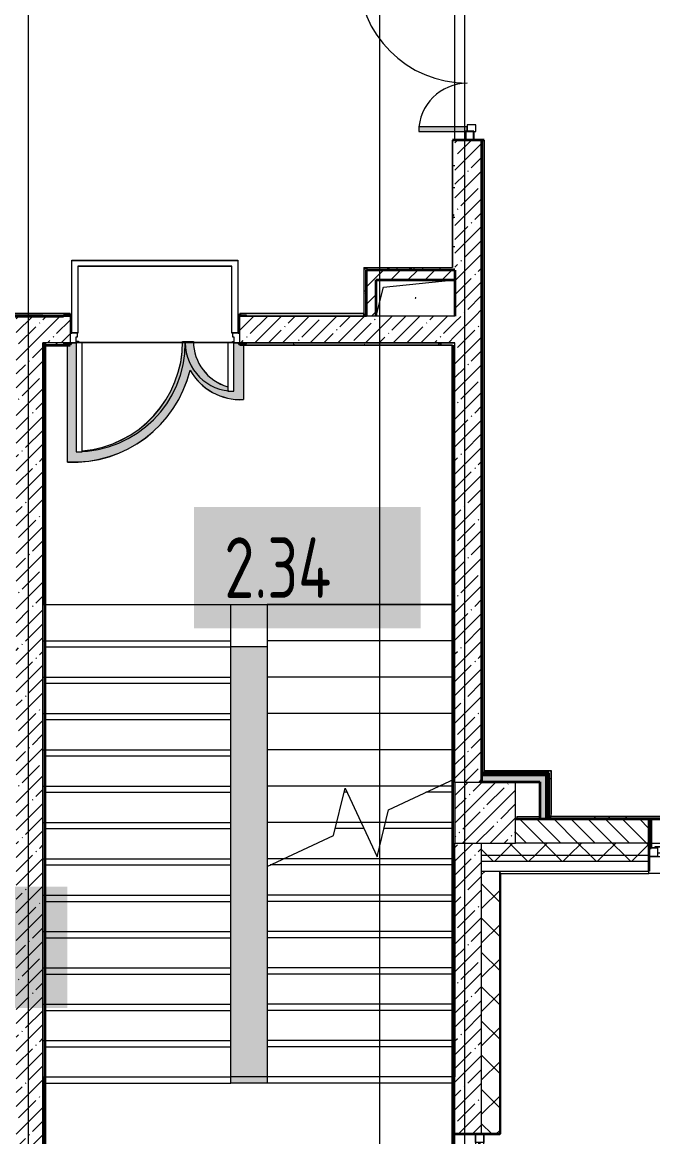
# Model space of a CAD drawing. Header units: millimetres. Extents: x 3914 to 443608, y -156176 to 78197.
# Drawn here: x 246874 to 252076, y -144851 to -135653 of the extents above; entities that cross this region are included whole.
import ezdxf

# ---------------------------------------------------------------- set-up
doc = ezdxf.new("R2010")
doc.units = ezdxf.units.MM
doc.linetypes.add('Осевая', pattern=[6350, 1270, -952.5, 3175, -952.5])
doc.layers.add('A-AREA-PATT-2', color=7, linetype='Continuous', lineweight=5, true_color=0xcde0ef, transparency=1)
for name, color, linetype, lineweight in [('A-DETL-GENF', 7, 'Continuous', 9), ('A-DOOR-1', 7, 'Continuous', 5), ('A-FLOR', 7, 'Continuous', 9), ('A-FLOR-PATT-1', 7, 'Continuous', 5), ('A-GENM', 7, 'Continuous', 9), ('A-GLAZ', 7, 'Continuous', 9), ('A-GLAZ-1', 7, 'Continuous', 5), ('A-GLAZ-CWMG', 7, 'Continuous', 9), ('A-GLAZ-CWMG-1', 7, 'Continuous', 25), ('A-WALL', 7, 'Continuous', 5), ('A-WALL-1', 7, 'Continuous', 35), ('I-WALL', 7, 'Continuous', 5), ('S-COLS', 7, 'Continuous', 9), ('S-COLS-1', 7, 'Continuous', 5), ('S-STRS', 7, 'Continuous', 9), ('S-STRS-MBND', 7, 'Continuous', 9), ('Оси', 7, 'Continuous', 9), ('Оси-2', 7, 'Осевая', 9)]:
    doc.layers.add(name, color=color, linetype=linetype, lineweight=lineweight)
doc.layers.add('A-DOOR-FRAM-1', color=7, linetype='Continuous', lineweight=5, true_color=0xc0c0c0)
doc.layers.add('A-WALL-FNSH-1', color=9, linetype='Continuous', lineweight=5, true_color=0x808080)
doc.styles.add('СПДС', font='ГОСТ тип А.ttf', dxfattribs={"width": 0.9})
pattern_1 = [(45, (174964.42, -145977.62), (-141.42136, 141.42136), []), (135, (174964.42, -145977.62), (-141.42136, -141.42136), [])]
pattern_2 = [(45, (174964.42, -145977.62), (-114.04925, 114.04925), []), (45, (175078.47, -145977.62), (-114.04925, 114.04925), [201.612, -40.322, 6.706, -33.617])]
pattern_3 = [(45, (174964.42, -145977.62), (-70.71068, 70.71068), [])]
pattern_4 = [(0, (174964.42, -145977.62), (243.84, 60.96), [20.117, -162.763, 20.117, -162.763, -975.36]), (0, (174964.42, -145977.62), (243.84, 60.96), [-365.76, 20.117, -345.643, 20.117, -162.763, -426.72]), (0, (174964.42, -145977.62), (243.84, 60.96), [-914.4, 20.117, -101.803, 20.117, -284.683]), (120, (175055.86, -145947.14), (-174.71291, 180.691634), [20.117, -162.763, 20.117, -162.763, -975.36]), (120, (175055.86, -145947.14), (-174.71291, 180.691634), [-365.76, 20.117, -345.643, 20.117, -162.763, -426.72]), (120, (175055.86, -145947.14), (-174.71291, 180.691634), [-914.4, 20.117, -101.803, 20.117, -284.683]), (240, (175086.34, -145825.22), (-69.12709, -241.651634), [20.117, -162.763, 20.117, -162.763, -975.36]), (240, (175086.34, -145825.22), (-69.12709, -241.651634), [-365.76, 20.117, -345.643, 20.117, -162.763, -426.72]), (240, (175086.34, -145825.22), (-69.12709, -241.651634), [-914.4, 20.117, -101.803, 20.117, -284.683])]
pattern_5 = [(45, (174964.42, -145977.62), (-212.132, 212.132), []), (135, (174964.42, -145977.62), (-212.132, -212.132), [])]

# ---------------------------------------------------------------- blocks, each defined once
blk = doc.blocks.new('BSC_Колонна _Прямоугольная - 500х500-V291-Объем проектирования 2 этажа')
at = {"layer": 'S-COLS-1'}
h = blk.add_hatch(dxfattribs=at)
h.set_pattern_fill('FP_17', color=256, style=0, pattern_type=2)
h.set_pattern_definition([(45, (-75730, -3800), (-114.04925, 114.04925), []), (45, (-75615.95, -3800), (-114.04925, 114.04925), [201.613, -40.323, 6.706, -33.617])])
h.paths.add_polyline_path([(-30, -250), (250, -250), (250, 250), (-250, 250), (-250, -250), (-42.6, -250)])
for p, q in [((250, 250), (-250, 250)), ((-250, 250), (-250, -250)), ((250, -250), (250, 250)), ((-250, -250), (250, -250))]:
    blk.add_line(p, q, dxfattribs=at)
blk = doc.blocks.new('120_Окно_СКБ_1Ст - 120_Окно_СКБ_1Ст 900х2500_h_-19906150-Объем проектирования 2 этажа')
at = {"layer": 'A-GLAZ'}
for p, q in [((-450, -75), (-450, -5)), ((-450, -5), (-380, -5)), ((-380, -75), (-450, -75)), ((-380, -75), (-400, -75)), ((-400, -75), (-400, -85)), ((-400, -85), (400, -85)), ((400, -85), (-400, -85)), ((-380, -5), (-380, -75)), ((380, -35), (-380, -35)), ((-380, -35), (-380, -75)), ((-330, -85), (-330, -35)), ((330, -85), (330, -35)), ((380, -75), (380, -5)), ((380, -5), (450, -5)), ((380, -75), (380, -35)), ((450, -75), (380, -75)), ((400, -75), (380, -75)), ((400, -85), (400, -75)), ((450, -5), (450, -75))]:
    blk.add_line(p, q, dxfattribs=at)
at = {"layer": 'A-GLAZ-1'}
for p, q in [((450, -5), (-450, -5)), ((-430, -75), (-400, -75)), ((-330, -55), (330, -55)), ((330, -65), (-330, -65)), ((400, -75), (430, -75))]:
    blk.add_line(p, q, dxfattribs=at)
blk = doc.blocks.new('GM_Отверстие прямоугольное _в плите_ - Отверстие-22247289-Объем проектирования 2 этажа')
at = {"layer": 'A-GENM'}
for p, q in [((-265, 90), (325, 150)), ((-325, -150), (-265, 90))]:
    blk.add_line(p, q, dxfattribs=at)
for start, end in [(360, 180), (180, 360)]:
    blk.add_arc((0, 0), 2.5, start, end, dxfattribs=at)
blk = doc.blocks.new('120_Окно_СКБ_1Ст - 120_Окно_СКБ_1Ст 800х2500 EI30-23532001-Объем проектирования 2 этажа')
at = {"layer": 'A-GLAZ'}
for p, q in [((-400, -127), (-400, -57)), ((-400, -57), (-330, -57)), ((-330, -57), (-330, -127)), ((330, -127), (330, -57)), ((330, -57), (400, -57)), ((400, -57), (400, -127)), ((-330, -127), (-400, -127)), ((400, -127), (330, -127))]:
    blk.add_line(p, q, dxfattribs=at)
at = {"layer": 'A-GLAZ-1'}
for p, q in [((400, -57), (-400, -57)), ((330, -87), (-330, -87)), ((-400, -127), (400, -127)), ((330, -97), (-330, -97))]:
    blk.add_line(p, q, dxfattribs=at)
blk = doc.blocks.new('Прямоугольный импост - 50 x 70 мм-31701779-Объем проектирования 2 этажа')
at = {"layer": 'A-GLAZ-CWMG-1'}
for p, q in [((0, 35), (-70, 35)), ((-70, 35), (-70, -35)), ((0, -35), (0, 35)), ((-70, -35), (0, -35))]:
    blk.add_line(p, q, dxfattribs=at)

msp = doc.modelspace()

# ---------------------------------------------------------------- hatches: boundary and pattern name
at = {"layer": 'A-AREA-PATT-2'}
h = msp.add_hatch(color=256, dxfattribs=at)
h.paths.add_polyline_path([(248594.4, -144407.9), (248894.4, -144407.9), (248894.4, -140807.6), (248594.4, -140807.9), (248594.4, -144117.6)])
h.paths.add_polyline_path([(250432.1, -140807.6), (250434.4, -140807.6), (250434.4, -140540.6), (250424.4, -140540.6), (250424.4, -140807.6)])
at = {"layer": 'A-FLOR-PATT-1'}
h = msp.add_hatch(color=256, dxfattribs=at)
h.paths.add_polyline_path([(224719.4, -138077.6), (224759.4, -138077.6), (224759.4, -137747.6), (224719.4, -137747.6)])
h.paths.add_polyline_path([(223499.7, -138077.6), (223504.4, -138077.6), (223504.4, -137252.6), (223464.4, -137252.6), (223464.4, -138077.6)])
h.paths.add_polyline_path([(215850.4, -138077.6), (215890.4, -138077.6), (215890.4, -137747.6), (215850.4, -137747.6), (215850.4, -138057.6)])
h.paths.add_polyline_path([(232465.4, -138077.6), (232505.4, -138077.6), (232505.4, -137252.6), (232465.4, -137252.6), (232465.4, -138057.6)])
h.paths.add_polyline_path([(214595.4, -138077.6), (214635.4, -138077.6), (214635.4, -137252.6), (214595.4, -137252.6), (214595.4, -137934.3)])
h.paths.add_polyline_path([(233760.4, -138077.6), (233760.4, -137747.6), (233720.4, -137747.6), (233720.4, -138077.6)])
h.paths.add_polyline_path([(250145.4, -136555.3), (250444.4, -136555.3), (250444.4, -136515.3), (250145.4, -136515.3)])
h.paths.add_polyline_path([(250383.8, -135295.3), (250444.4, -135295.3), (250444.4, -135255.3), (249645.4, -135255.3), (249645.4, -135295.3), (249714.4, -135295.3)])
h = msp.add_hatch(color=256, dxfattribs=at)
h.paths.add_polyline_path([(250445.8, -136555.3), (250545.4, -136555.3), (250545.4, -136515.3), (250444.4, -136515.3), (250444.4, -136555.3)])
h.paths.add_polyline_path([(250444.4, -135295.3), (250545.4, -135295.3), (250545.4, -135277.6), (250444.4, -135277.6)])
msp.add_hatch(color=256, dxfattribs=at).paths.add_polyline_path([(247248.1, -139282.5), (247353.4, -139281.6), (247458.1, -139269.6), (247560.8, -139246.6), (247660.6, -139212.8), (247756.2, -139168.8), (247846.6, -139114.8), (247930.9, -139051.6), (248007.9, -138979.8), (248077, -138900.3), (248142.6, -138804.3), (248188.1, -138721.8), (248228.8, -138624.7), (248259.1, -138523.8), (248310.5, -138596.4), (248352.7, -138641.7), (248412.2, -138688.2), (248482.2, -138726.2), (248549.3, -138750.5), (248623.5, -138764.7), (248698.9, -138767.2), (248698.9, -138317.6), (248669.4, -138317.6), (248669.4, -138305.6), (248654.4, -138305.6), (248654.4, -138297.6), (248619.4, -138297.6), (248619.4, -138697.6), (248569.4, -138697.6), (248569.4, -138660.2), (248543.9, -138653.4), (248478.3, -138622), (248426.5, -138585.8), (248378.3, -138537.7), (248339.3, -138482), (248310.5, -138420.4), (248292.9, -138354.7), (248287.9, -138297.6), (248196.7, -138297.6), (248191.3, -138392.7), (248173, -138497), (248142.6, -138598.4), (248100.6, -138695.6), (248047.5, -138787.3), (247984.1, -138872.1), (247911.2, -138948.9), (247829.8, -139016.6), (247729.5, -139080.1), (247637.8, -139124.5), (247546.4, -139157.1), (247443.2, -139180.8), (247369.4, -139188.9), (247369.4, -139197.6), (247319.4, -139197.6), (247319.4, -138297.6), (247284.4, -138297.6), (247284.4, -138305.6), (247269.4, -138305.6), (247269.4, -138317.6), (247248.1, -138317.6), (247248.1, -139230)])
at = {"layer": 'A-WALL'}
h = msp.add_hatch(dxfattribs=at)
h.set_pattern_fill('FP_2', color=256, style=0, pattern_type=2)
h.set_pattern_definition([(135, (174964.42, -145977.62), (-70.71068, -70.71068), [])])
h.paths.add_polyline_path([(255300, -142427.6), (255314.4, -142427.6), (255314.4, -142227.6), (255044.4, -142227.6), (255044.4, -142427.6)])
h.paths.add_polyline_path([(250954.4, -142427.6), (252044.4, -142427.6), (252044.4, -142227.6), (250944.4, -142227.6), (250944.4, -142427.6)])
h.paths.add_polyline_path([(254144.4, -142427.6), (254144.4, -142227.6), (252944.4, -142227.6), (252944.4, -142427.6), (253854.5, -142427.6)])
h = msp.add_hatch(dxfattribs=at)
h.set_pattern_fill('FP_24', color=256, style=0, pattern_type=2)
h.set_pattern_definition(pattern_1)
h.paths.add_polyline_path([(259164.4, -142527.6), (259664.4, -142527.6), (259664.4, -142427.6), (259084.4, -142427.6), (259084.4, -142527.6), (259144.4, -142527.6)])
h.paths.add_polyline_path([(256384.4, -142527.6), (256384.4, -142427.6), (255044.4, -142427.6), (255044.4, -142527.6), (255814.4, -142527.6)])
h.paths.add_polyline_path([(252944.4, -142527.6), (254144.4, -142527.6), (254144.4, -142427.6), (252944.4, -142427.6)])
h.paths.add_polyline_path([(250954.4, -142527.6), (252044.4, -142527.6), (252044.4, -142427.6), (250664.4, -142427.6), (250664.4, -142527.6), (250944.4, -142527.6)])
h = msp.add_hatch(dxfattribs=at)
h.set_pattern_fill('FP_24', color=256, style=0, pattern_type=2)
h.set_pattern_definition(pattern_1)
h.paths.add_polyline_path([(259673.7, -142577.6), (259764.4, -142577.6), (259764.4, -142527.6), (259084.4, -142527.6), (259084.4, -142577.6), (259664.4, -142577.6)])
h.paths.add_polyline_path([(256384.4, -142577.6), (256384.4, -142527.6), (255044.4, -142527.6), (255044.4, -142577.6), (255814.4, -142577.6)])
h.paths.add_polyline_path([(254144.4, -142577.6), (254144.4, -142527.6), (252944.4, -142527.6), (252944.4, -142577.6), (253854.5, -142577.6)])
h.paths.add_polyline_path([(250844.4, -142577.6), (252044.4, -142577.6), (252044.4, -142527.6), (250664.4, -142527.6), (250664.4, -142577.6), (250817.4, -142577.6)])
h = msp.add_hatch(dxfattribs=at)
h.set_pattern_fill('FP_24', color=256, style=0, pattern_type=2)
h.set_pattern_definition(pattern_1)
h.paths.add_polyline_path([(250814.4, -146227.6), (250814.4, -145627.6), (250664.4, -145627.6), (250664.4, -146227.6), (250774.8, -146227.6)])
h.paths.add_polyline_path([(250664.4, -144827.6), (250814.4, -144827.6), (250814.4, -142657.6), (250664.4, -142657.6), (250664.4, -143332.3)])
at = {"layer": 'I-WALL'}
h = msp.add_hatch(dxfattribs=at)
h.set_pattern_fill('FP_191', color=256, style=0, pattern_type=2)
h.set_pattern_definition(pattern_4)
h.paths.add_polyline_path([(250444.4, -137677.6), (250444.4, -136625.3), (250424.4, -136625.3), (250424.4, -137676.6)])
h.paths.add_polyline_path([(250444.4, -135185.3), (250444.4, -135077.6), (250424.4, -135077.6), (250424.4, -135185.3)])
h = msp.add_hatch(dxfattribs=at)
h.set_pattern_fill('FP_1', color=256, style=0, pattern_type=2)
h.set_pattern_definition(pattern_2)
h.paths.add_polyline_path([(250444.4, -138077.6), (250664.4, -138077.6), (250664.4, -136625.3), (250444.4, -136625.3), (250444.4, -137777.6)])
h.paths.add_polyline_path([(250664.4, -135185.3), (250664.4, -135077.6), (250444.4, -135077.6), (250444.4, -135185.3), (250621.3, -135185.3)])
h = msp.add_hatch(dxfattribs=at)
h.set_pattern_fill('FP_191', color=256, style=0, pattern_type=2)
h.set_pattern_definition(pattern_4)
h.paths.add_polyline_path([(250664.4, -141847.6), (250684.4, -141847.6), (250684.4, -141832.6), (250664.7, -141847.4)])
h.paths.add_polyline_path([(250664.4, -141847.6), (250684.4, -141831.6), (250684.4, -136625.3), (250664.4, -136625.3), (250664.4, -141832.6)])
h.paths.add_polyline_path([(250664.4, -135185.3), (250684.4, -135185.3), (250684.4, -135098.6), (250664.4, -135077.6), (250664.4, -135147.8)])
h.paths.add_polyline_path([(250684.4, -135097.6), (250684.4, -135077.6), (250664.4, -135077.6)])
h = msp.add_hatch(dxfattribs=at)
h.set_pattern_fill('FP_191', color=256, style=0, pattern_type=2)
h.set_pattern_definition(pattern_4)
h.paths.add_polyline_path([(250424.4, -137697.6), (250444.4, -137697.6), (250444.4, -137677.6), (249694.4, -137677.6), (249694.4, -137697.6), (250385.8, -137697.6)])
h = msp.add_hatch(dxfattribs=at)
h.set_pattern_fill('FP_191', color=256, style=0, pattern_type=2)
h.set_pattern_definition(pattern_4)
h.paths.add_polyline_path([(249714.4, -138077.6), (249714.4, -137697.6), (249694.4, -137698.2), (249694.4, -138058.6), (249710.7, -138074.1)])
h = msp.add_hatch(dxfattribs=at)
h.set_pattern_fill('FP_22', color=256, style=0, pattern_type=2)
h.set_pattern_definition(pattern_3)
h.paths.add_polyline_path([(249794.4, -138077.6), (249794.4, -137697.6), (249714.4, -137697.6), (249714.4, -138077.6)])
h = msp.add_hatch(dxfattribs=at)
h.set_pattern_fill('FP_22', color=256, style=0, pattern_type=2)
h.set_pattern_definition(pattern_3)
h.paths.add_polyline_path([(250142.2, -137777.6), (250444.4, -137777.6), (250444.4, -137697.6), (249794.4, -137697.6), (249794.4, -137777.6)])
h = msp.add_hatch(dxfattribs=at)
h.set_pattern_fill('FP_191', color=256, style=0, pattern_type=2)
h.set_pattern_definition(pattern_4)
h.paths.add_polyline_path([(249708.7, -138077.6), (249714.4, -138077.6), (249693.4, -138057.6), (248669.4, -138057.6), (248669.4, -138069.6), (248724.4, -138069.6), (248724.4, -138077.6), (249694.4, -138077.6)])
h.paths.add_polyline_path([(247214.4, -138077.6), (247215.4, -138069.6), (247269.4, -138069.6), (247269.4, -138057.6), (246699.4, -138057.6), (246699.4, -138069.6), (246729.4, -138069.6), (246729.4, -138077.6), (247064.4, -138077.6)])
h.paths.add_polyline_path([(245284.4, -138077.6), (245569.4, -138077.6), (245569.4, -138069.6), (245599.4, -138069.6), (245599.4, -138057.6), (244324.9, -138057.6), (244324.9, -138069.6), (244354.9, -138069.6), (244354.9, -138077.6), (245181.7, -138077.6)])
h.paths.add_polyline_path([(240594.4, -138077.6), (240889.4, -138076.7), (240889.4, -138069.6), (240919.4, -138069.6), (240919.4, -138057.6), (234895.4, -138057.6), (234895.4, -138077.6), (240374.4, -138077.6)])
h.paths.add_polyline_path([(242290.8, -138077.6), (243194.9, -138077.6), (243194.9, -138069.6), (243224.9, -138069.6), (243224.9, -138057.6), (242019.4, -138057.6), (242019.4, -138069.6), (242049.4, -138069.6), (242049.4, -138077.6), (242183.2, -138077.6)])
h.paths.add_polyline_path([(232395.4, -138077.6), (232395.4, -138057.6), (225894.4, -138057.6), (225894.4, -138077.6), (232172.5, -138077.6)])
h.paths.add_polyline_path([(222874.4, -138077.6), (223394.4, -138077.6), (223394.4, -138057.6), (217025.4, -138057.6), (217025.4, -138077.6), (222374.4, -138077.6)])
h.paths.add_polyline_path([(213724.4, -138077.6), (214525.4, -138077.6), (214525.4, -138057.6), (213724.4, -138058.6), (213704.9, -138077.6)])
h.paths.add_polyline_path([(213704.4, -138077.6), (213714.4, -138067.6), (213704.4, -138057.6), (213704.4, -138063.3)])
h = msp.add_hatch(dxfattribs=at)
h.set_pattern_fill('FP_1', color=256, style=0, pattern_type=2)
h.set_pattern_definition(pattern_2)
h.paths.add_polyline_path([(247044.4, -145857.6), (247044.4, -138077.6), (246824.4, -138077.6), (246824.4, -145857.6), (247022.5, -145857.6)])
h = msp.add_hatch(dxfattribs=at)
h.set_pattern_fill('FP_1', color=256, style=0, pattern_type=2)
h.set_pattern_definition(pattern_2)
h.paths.add_polyline_path([(247064.4, -138297.6), (247269.4, -138297.6), (247269.4, -138077.6), (247044.4, -138077.6), (247044.4, -138297.6)])
h.paths.add_polyline_path([(248669.4, -138297.6), (250444.4, -138297.6), (250444.4, -138077.6), (248669.4, -138077.6), (248669.4, -138247.6)])
h = msp.add_hatch(dxfattribs=at)
h.set_pattern_fill('FP_1', color=256, style=0, pattern_type=2)
h.set_pattern_definition(pattern_2)
h.paths.add_polyline_path([(250619.8, -146077.6), (250664.4, -146077.6), (250664.4, -145627.6), (250444.4, -145627.6), (250444.4, -146077.6)])
h.paths.add_polyline_path([(250664.4, -144827.6), (250664.4, -142427.6), (250444.4, -142427.6), (250444.4, -144827.6)])
h.paths.add_polyline_path([(250444.4, -141927.6), (250664.4, -141927.6), (250664.4, -138077.6), (250444.4, -138077.6), (250444.4, -141281.1)])
h = msp.add_hatch(dxfattribs=at)
h.set_pattern_fill('FP_191', color=256, style=0, pattern_type=2)
h.set_pattern_definition(pattern_4)
h.paths.add_polyline_path([(248724.4, -138317.6), (250444.4, -138317.6), (250444.4, -138297.6), (248724.4, -138298.2), (248724.4, -138305.6), (248669.4, -138305.6), (248669.4, -138317.6), (248689.4, -138317.6)])
h.paths.add_polyline_path([(247269.4, -138317.6), (247269.4, -138305.6), (247214.4, -138305.6), (247214.4, -138297.6), (247044.4, -138297.6), (247064.4, -138317.6), (247251.3, -138317.6)])
h = msp.add_hatch(dxfattribs=at)
h.set_pattern_fill('FP_191', color=256, style=0, pattern_type=2)
h.set_pattern_definition(pattern_4)
h.paths.add_polyline_path([(247044.4, -145857.6), (247064.4, -145857.6), (247063.5, -138317.6), (247044.4, -138297.6), (247044.4, -145462.1)])
h = msp.add_hatch(dxfattribs=at)
h.set_pattern_fill('FP_191', color=256, style=0, pattern_type=2)
h.set_pattern_definition(pattern_4)
h.paths.add_polyline_path([(250444.4, -145847.6), (250444.4, -145702.6), (250437.6, -145702.6), (250444.4, -145627.6), (250444.4, -138317.6), (250424.4, -138318.6), (250424.4, -145847.6)])
h = msp.add_hatch(dxfattribs=at)
h.set_pattern_fill('FP_192', color=256, style=0, pattern_type=2)
h.set_pattern_definition(pattern_5)
h.paths.add_polyline_path([(251211.3, -141860.1), (251218.8, -141860.1), (251218.8, -141852.6), (251143.8, -141851.9), (250664.4, -141848.2), (250664.4, -141860.1), (251206.3, -141860.1)])
h = msp.add_hatch(dxfattribs=at)
h.set_pattern_fill('FP_192', color=256, style=0, pattern_type=2)
h.set_pattern_definition(pattern_5)
h.paths.add_polyline_path([(251206.3, -141872.6), (251206.3, -141860.1), (250664.4, -141860.1), (250664.4, -141872.6), (251198.8, -141872.6)])
for points in [[(250944.4, -141922.6), (251193.8, -141922.6), (251193.8, -141872.6), (250664.4, -141872.6), (250664.4, -141922.6), (250684.4, -141922.6)], [(251193.8, -142227.6), (251193.8, -141922.6), (251143.8, -141922.6), (251143.8, -142227.6)]]:
    msp.add_hatch(color=256, dxfattribs=at).paths.add_polyline_path(points)
h = msp.add_hatch(dxfattribs=at)
h.set_pattern_fill('FP_191', color=256, style=0, pattern_type=2)
h.set_pattern_definition(pattern_4)
h.paths.add_polyline_path([(251213.8, -141852.6), (251218.8, -141852.6), (251218.8, -141832.6), (250684.4, -141832.6), (250684.4, -141847.6), (251213.9, -141852.6)])
h = msp.add_hatch(dxfattribs=at)
h.set_pattern_fill('FP_192', color=256, style=0, pattern_type=2)
h.set_pattern_definition(pattern_5)
h.paths.add_polyline_path([(251206.3, -142227.6), (251206.3, -141872.6), (251193.8, -141872.6), (251193.8, -142227.6)])
h = msp.add_hatch(dxfattribs=at)
h.set_pattern_fill('FP_192', color=256, style=0, pattern_type=2)
h.set_pattern_definition(pattern_5)
h.paths.add_polyline_path([(251206.3, -142227.6), (251218.8, -142227.6), (251218.8, -141860.1), (251206.3, -141860.1), (251206.3, -142207.6)])
h = msp.add_hatch(dxfattribs=at)
h.set_pattern_fill('FP_191', color=256, style=0, pattern_type=2)
h.set_pattern_definition(pattern_4)
h.paths.add_polyline_path([(251218.8, -142207.6), (251238.8, -142206.6), (251238.8, -141832.6), (251218.8, -141832.6), (251218.8, -142206.6)])
h = msp.add_hatch(dxfattribs=at)
h.set_pattern_fill('FP_191', color=256, style=0, pattern_type=2)
h.set_pattern_definition(pattern_4)
h.paths.add_polyline_path([(255300, -142227.6), (255304.4, -142227.6), (255304.4, -142207.6), (251218.8, -142207.6), (251218.8, -142227.6), (254938.7, -142227.6)])
h = msp.add_hatch(dxfattribs=at)
h.set_pattern_fill('FP_191', color=256, style=0, pattern_type=2)
h.set_pattern_definition(pattern_4)
h.paths.add_polyline_path([(252064.4, -142467.6), (252064.4, -142227.6), (252044.4, -142227.6), (252044.4, -142467.6)])

# ---------------------------------------------------------------- linework, layer by layer
at = {"layer": 'A-DETL-GENF'}
for p, q in [((250545.4, -136515.3), (250145.4, -136515.3)), ((250145.4, -136515.3), (250145.4, -136555.3)), ((250145.4, -136555.3), (250530.4, -136555.3)), ((250615.4, -136500.3), (250545.4, -136500.3)), ((250545.4, -136500.3), (250545.4, -136555.3)), ((250545.4, -136555.3), (250545.4, -136515.3)), ((250600.4, -136555.3), (250615.4, -136555.3)), ((250615.4, -136555.3), (250615.4, -136500.3))]:
    msp.add_line(p, q, dxfattribs=at)
at = {"layer": 'A-DOOR-1'}
for p, q in [((250145.4, -136555.3), (250530.4, -136555.3)), ((247369.4, -138297.6), (247319.4, -138297.6)), ((247319.4, -138297.6), (247319.4, -139197.6)), ((247369.4, -139197.6), (247369.4, -138297.6)), ((248619.4, -138297.6), (248569.4, -138297.6)), ((248569.4, -138297.6), (248569.4, -138697.6)), ((248619.4, -138697.6), (248619.4, -138297.6)), ((248569.4, -138697.6), (248619.4, -138697.6)), ((247319.4, -139197.6), (247369.4, -139197.6))]:
    msp.add_line(p, q, dxfattribs=at)
for centre, radius, start, end in [((250545.4, -135255.3), 900, 180, 270), ((250545.4, -136555.3), 400, 90, 180), ((247319.4, -138297.6), 900, 270, 0), ((248619.4, -138297.6), 400, 180, 270)]:
    msp.add_arc(centre, radius, start, end, dxfattribs=at)
at = {"layer": 'A-DOOR-FRAM-1'}
for p, q in [((247284.4, -138069.6), (247214.4, -138069.6)), ((247214.4, -138069.6), (247214.4, -138077.6)), ((247214.4, -138077.6), (247284.4, -138077.6)), ((247284.4, -138077.6), (247269.4, -138077.6)), ((247269.4, -138077.6), (247269.4, -138217.6)), ((247284.4, -138077.6), (247284.4, -138069.6)), ((247284.4, -138217.6), (247284.4, -138077.6)), ((248654.4, -138069.6), (248654.4, -138077.6)), ((248724.4, -138069.6), (248654.4, -138069.6)), ((248654.4, -138077.6), (248654.4, -138217.6)), ((248669.4, -138077.6), (248654.4, -138077.6)), ((248654.4, -138077.6), (248724.4, -138077.6)), ((248669.4, -138217.6), (248669.4, -138077.6)), ((248724.4, -138077.6), (248724.4, -138069.6)), ((247329.4, -138217.6), (247269.4, -138217.6)), ((247269.4, -138217.6), (247269.4, -138297.6)), ((247269.4, -138217.6), (247284.4, -138217.6)), ((247329.4, -138247.6), (247329.4, -138217.6)), ((248669.4, -138217.6), (248609.4, -138217.6)), ((248609.4, -138217.6), (248609.4, -138247.6)), ((248654.4, -138217.6), (248669.4, -138217.6)), ((248669.4, -138297.6), (248669.4, -138217.6)), ((247284.4, -138297.6), (247214.4, -138297.6)), ((247214.4, -138297.6), (247214.4, -138305.6)), ((247214.4, -138305.6), (247284.4, -138305.6)), ((247269.4, -138297.6), (247319.4, -138297.6)), ((247284.4, -138305.6), (247284.4, -138297.6)), ((247319.4, -138297.6), (247319.4, -138247.6)), ((247319.4, -138247.6), (247329.4, -138247.6)), ((248609.4, -138247.6), (248619.4, -138247.6)), ((248619.4, -138247.6), (248619.4, -138297.6)), ((248619.4, -138297.6), (248669.4, -138297.6)), ((248654.4, -138297.6), (248654.4, -138305.6)), ((248724.4, -138297.6), (248654.4, -138297.6)), ((248654.4, -138305.6), (248724.4, -138305.6)), ((248724.4, -138305.6), (248724.4, -138297.6))]:
    msp.add_line(p, q, dxfattribs=at)
at = {"layer": 'A-FLOR'}
for p, q in [((250444.4, -136624.4), (250444.4, -135184.4)), ((250444.4, -136625.3), (250444.4, -135185.3)), ((247282.7, -137616.6), (248652.7, -137616.6)), ((247282.7, -138068.7), (247282.7, -137616.6)), ((247282.7, -137617.5), (248652.7, -137617.5)), ((247282.7, -138069.6), (247282.7, -137617.5)), ((248602.7, -137666.6), (247332.7, -137666.6)), ((247332.7, -137666.6), (247332.7, -138216.6)), ((248602.7, -137667.5), (247332.7, -137667.5)), ((247332.7, -137667.5), (247332.7, -138217.5)), ((248602.7, -138216.6), (248602.7, -137666.6)), ((248602.7, -138217.5), (248602.7, -137667.5)), ((248652.7, -137616.6), (248652.7, -138216.6)), ((248652.7, -137617.5), (248652.7, -138217.5)), ((247332.7, -138216.6), (247284.4, -138216.6)), ((247332.7, -138217.5), (247284.4, -138217.5)), ((248652.7, -138216.6), (248602.7, -138216.6)), ((248652.7, -138217.5), (248602.7, -138217.5)), ((247248.1, -139281.6), (247248.1, -138316.7)), ((247248.1, -139282.5), (247248.1, -138317.6)), ((247319.4, -138284.5), (247337.9, -138284.5)), ((247319.4, -138285.5), (247337.9, -138285.5)), ((248619.4, -138296.7), (247319.4, -138296.7)), ((248619.4, -138297.6), (247319.4, -138297.6)), ((247337.9, -138284.5), (247337.9, -138296.7)), ((247337.9, -138285.5), (247337.9, -138297.6)), ((248197.4, -138286), (248287, -138286)), ((248197.4, -138287), (248287, -138287)), ((248609.6, -138296.7), (248609.6, -138287.5)), ((248609.6, -138287.5), (248619.4, -138287.5)), ((248609.6, -138297.6), (248609.6, -138288.5)), ((248609.6, -138288.5), (248619.4, -138288.5)), ((248698.9, -138316.7), (248698.9, -138766.2)), ((248698.9, -138317.6), (248698.9, -138767.2)), ((248894.4, -140456.7), (248894.4, -140806.7)), ((248894.4, -140457.6), (248894.4, -140807.6)), ((248894.4, -140806.7), (248594.4, -140806.7)), ((248894.4, -140807.6), (248594.4, -140807.6)), ((251238.8, -141831.7), (250684.4, -141831.7)), ((251238.8, -142205.7), (251238.8, -141831.7)), ((251238.8, -141832.6), (250684.4, -141832.6)), ((251238.8, -142206.6), (251238.8, -141832.6)), ((250954.4, -142226.7), (250944.4, -142226.7)), ((250954.4, -142227.6), (250944.4, -142227.6))]:
    msp.add_line(p, q, dxfattribs=at)
for centre, radius, start, end in [((247292.4, -138287.5), 905, 274.89327, 0.09571), ((247292.4, -138287.5), 905, 274.89327, 0.09571), ((247292.4, -138288.5), 905, 274.89327, 0.09571), ((247292.4, -138288.5), 905, 274.89327, 0.09571), ((248676.8, -138286), 389.8, 180, 253.95631), ((248676.8, -138286), 389.8, 180, 253.95631), ((248676.8, -138287), 389.8, 180, 253.95631), ((248676.8, -138287), 389.8, 180, 253.95631), ((247292.4, -138287.5), 995, 267.45356, 346.31888), ((247292.4, -138287.5), 995, 267.45356, 346.31888), ((247292.4, -138288.5), 995, 267.45356, 346.31888), ((247292.4, -138288.5), 995, 267.45356, 346.31888), ((248676.5, -138287.5), 479.2, 209.41362, 272.67589), ((248676.5, -138287.5), 479.2, 209.41362, 272.67589), ((248676.5, -138288.5), 479.2, 209.41362, 272.67589), ((248676.5, -138288.5), 479.2, 209.41362, 272.67589)]:
    msp.add_arc(centre, radius, start, end, dxfattribs=at)
at = {"layer": 'A-WALL'}
for p, q in [((250684.4, -136625.3), (250684.4, -141832.6)), ((247044.4, -138056.6), (247044.4, -138057.6)), ((247269.4, -138057.6), (247044.4, -138057.6)), ((250444.4, -138077.6), (248724.4, -138077.6)), ((248724.4, -138077.6), (249714.4, -138077.6)), ((247044.4, -145857.6), (247044.4, -138297.6)), ((247214.4, -138297.6), (247044.4, -138297.6)), ((247064.8, -138318.6), (247064.4, -138318.6)), ((250424.4, -138317.6), (248669.4, -138317.6)), ((248724.4, -138297.6), (250444.4, -138297.6)), ((250424.4, -138318.6), (250423.4, -138318.6)), ((250444.4, -141927.6), (250444.4, -138297.6)), ((251206.3, -141860.1), (250664.4, -141860.1)), ((251193.8, -141872.6), (250664.4, -141872.6)), ((251193.8, -142227.6), (251193.8, -141872.6)), ((251206.3, -142227.6), (251206.3, -141860.1)), ((250444.4, -145627.6), (250444.4, -142427.6)), ((250664.4, -144827.6), (250664.4, -142427.6)), ((252044.4, -142427.6), (250944.4, -142427.6)), ((252064.4, -142427.6), (252924.4, -142427.6)), ((250664.4, -142527.6), (252044.4, -142527.6)), ((250664.4, -142577.6), (252044.4, -142577.6)), ((250664.4, -142657.6), (252044.4, -142657.6)), ((250814.4, -144827.6), (250814.4, -142657.6)), ((250817.4, -144827.6), (250817.4, -142657.6)), ((250822.4, -142677.6), (250817.4, -142677.6)), ((252944.4, -142677.6), (252044.4, -142677.6))]:
    msp.add_line(p, q, dxfattribs=at)
at = {"layer": 'A-WALL-1'}
for p, q in [((250684.4, -136625.3), (250424.4, -136625.3)), ((250664.4, -136625.3), (250664.4, -141927.6)), ((250424.4, -137676.6), (250424.4, -137677.6)), ((250444.4, -137697.6), (249714.4, -137697.6)), ((249714.4, -138077.6), (249714.4, -137697.6)), ((249794.4, -138077.6), (249794.4, -137777.6)), ((249794.4, -137777.6), (250444.4, -137777.6)), ((250444.4, -137697.6), (250444.4, -138077.6)), ((247269.4, -138069.6), (247269.4, -138057.6)), ((248669.4, -138057.6), (248669.4, -138069.6)), ((249694.4, -138057.6), (249694.4, -138077.6)), ((246729.4, -138077.6), (247214.4, -138077.6)), ((247044.4, -138317.6), (247269.4, -138317.6)), ((247064.4, -145857.6), (247064.4, -138297.6)), ((247269.4, -138317.6), (247269.4, -138305.6)), ((248669.4, -138305.6), (248669.4, -138317.6)), ((250424.4, -138317.6), (250424.4, -145847.6)), ((251218.8, -141847.6), (250664.4, -141847.6)), ((250664.4, -141922.6), (251143.8, -141922.6)), ((250684.4, -141847.6), (250684.4, -141852.6)), ((250684.4, -141852.6), (251218.8, -141852.6)), ((251143.8, -141922.6), (251143.8, -142227.6)), ((251218.8, -142227.6), (251218.8, -141847.6)), ((250944.4, -142227.6), (255314.4, -142227.6)), ((251143.8, -142227.6), (251218.8, -142227.6)), ((251218.8, -142207.6), (251238.8, -142207.6)), ((251238.8, -142207.6), (251238.8, -142206.6)), ((252044.4, -142227.6), (252044.4, -142657.6)), ((252064.4, -142467.6), (252064.4, -142227.6)), ((252044.4, -142467.6), (252064.4, -142467.6)), ((250444.4, -144827.6), (250814.4, -144827.6))]:
    msp.add_line(p, q, dxfattribs=at)
at = {"layer": 'A-WALL-FNSH-1'}
for p, q in [((250424.4, -136625.3), (250423.4, -136625.3)), ((250423.4, -136625.3), (250423.4, -137676.6)), ((250424.4, -137676.6), (250424.4, -136625.3)), ((250685.4, -136625.3), (250684.4, -136625.3)), ((250685.4, -141831.6), (250685.4, -136625.3)), ((249693.4, -137676.6), (250424.4, -137676.6)), ((249694.4, -138057.6), (249694.4, -137677.6)), ((247269.4, -138056.6), (246699.4, -138056.6)), ((246699.4, -138057.6), (247044.4, -138057.6)), ((247269.4, -138057.6), (247269.4, -138056.6)), ((249693.4, -138056.6), (248669.4, -138056.6)), ((248669.4, -138056.6), (248669.4, -138057.6)), ((247065.4, -145838.6), (247065.4, -138318.6)), ((247065.8, -138318.6), (247269.4, -138318.6)), ((247269.4, -138318.6), (247269.4, -138317.6)), ((248669.4, -138317.6), (248669.4, -138318.6)), ((248669.4, -138318.6), (250423.4, -138318.6)), ((250423.4, -140176.6), (250423.4, -142662.5)), ((250424.4, -140538.4), (250423.4, -140538.4)), ((250423.4, -140577.1), (250424.4, -140577.1)), ((251239.8, -141831.6), (250685.4, -141831.6)), ((251239.8, -142187.1), (251239.8, -141831.6)), ((251238.8, -142187.1), (251239.8, -142187.1)), ((255293.4, -142206.6), (251238.8, -142206.6)), ((251238.8, -142207.6), (255044.4, -142207.6)), ((252065.4, -142467.6), (252065.4, -142227.6)), ((252064.4, -142467.6), (252065.4, -142467.6)), ((252044.4, -142677.6), (252044.4, -142657.6)), ((250423.4, -142662.5), (250424.4, -142662.5)), ((250822.4, -142677.6), (252044.4, -142677.6)), ((250822.4, -144827.6), (250822.4, -142677.6)), ((250424.4, -142968), (250423.4, -142968)), ((250423.4, -142968), (250423.4, -145626.6)), ((250814.4, -144827.6), (250822.4, -144827.6))]:
    msp.add_line(p, q, dxfattribs=at)
at = {"layer": 'I-WALL'}
for p, q in [((247065.8, -138318.6), (247064.8, -138318.6)), ((247064.8, -145847.6), (247064.8, -138318.6)), ((247065.8, -138318.6), (247065.8, -145847.6)), ((250423.4, -140176.6), (250423.4, -138317.6)), ((250423.4, -139747.6), (250424.4, -139747.6)), ((250424.4, -139747.6), (250423.4, -139747.6)), ((250424.4, -140176.6), (250423.4, -140176.6)), ((247065.8, -140284.6), (247064.4, -140284.6)), ((250954.4, -142207.6), (251143.8, -142207.6)), ((250954.4, -142207.6), (250954.4, -142227.6)), ((250423.4, -142968), (250423.4, -142662.5)), ((247064.8, -144347.1), (247065.8, -144347.1)), ((247064.8, -144667.6), (247065.8, -144667.6))]:
    msp.add_line(p, q, dxfattribs=at)
at = {"layer": 'S-STRS'}
for p, q in [((248196.7, -138297.6), (247369.4, -138297.6)), ((248287.9, -138297.6), (248196.7, -138297.6)), ((248569.4, -138297.6), (248287.9, -138297.6)), ((248594.4, -140457.6), (248894.4, -140457.6)), ((248594.4, -140807.9), (248594.4, -140457.6)), ((250424.4, -140457.6), (248894.4, -140457.6)), ((248894.4, -140457.6), (248894.4, -140757.6)), ((250424.4, -140457.6), (248894.4, -140457.6)), ((248894.4, -140457.6), (248894.4, -140507.9)), ((248894.4, -140507.9), (248894.4, -140807.6)), ((247064.4, -140807.9), (248594.4, -140807.9)), ((247064.4, -140807.9), (248594.4, -140807.9)), ((248594.4, -141107.9), (248594.4, -140807.9)), ((248894.4, -140757.6), (248894.4, -141057.6)), ((250424.4, -140757.6), (248894.4, -140757.6)), ((250424.4, -140757.6), (248894.4, -140757.6)), ((248894.4, -141057.6), (248894.4, -141357.6)), ((250424.4, -141057.6), (248894.4, -141057.6)), ((250424.4, -141057.6), (248894.4, -141057.6)), ((247064.4, -141107.9), (248594.4, -141107.9)), ((247064.4, -141107.9), (248594.4, -141107.9)), ((248594.4, -141407.9), (248594.4, -141107.9)), ((248894.4, -141357.6), (248894.4, -141657.6)), ((250424.4, -141357.6), (248894.4, -141357.6)), ((250424.4, -141357.6), (248894.4, -141357.6)), ((247064.4, -141407.9), (248594.4, -141407.9)), ((247064.4, -141407.9), (248594.4, -141407.9)), ((248594.4, -141707.9), (248594.4, -141407.9)), ((247064.4, -141707.9), (248594.4, -141707.9)), ((247064.4, -141707.9), (248594.4, -141707.9)), ((248594.4, -142007.9), (248594.4, -141707.9)), ((248894.4, -141657.6), (248894.4, -141957.6)), ((250424.4, -141657.6), (248894.4, -141657.6)), ((250424.4, -141657.6), (248894.4, -141657.6)), ((247064.4, -142007.9), (248594.4, -142007.9)), ((247064.4, -142007.9), (248594.4, -142007.9)), ((248594.4, -142307.9), (248594.4, -142007.9)), ((248894.4, -141957.6), (248894.4, -142257.6)), ((250312.8, -141957.6), (248894.4, -141957.6)), ((250312.8, -141957.6), (248894.4, -141957.6)), ((249553, -142007.9), (249529.2, -142007.9)), ((249553, -142007.9), (249529.2, -142007.9)), ((250424.4, -142007.9), (250204.9, -142007.9)), ((250424.4, -142007.9), (250204.9, -142007.9)), ((248894.4, -142257.6), (248894.4, -142557.6)), ((249468.5, -142257.6), (248894.4, -142257.6)), ((249468.5, -142257.6), (248894.4, -142257.6)), ((249870.3, -142257.6), (249669.4, -142257.6)), ((249870.3, -142257.6), (249669.4, -142257.6)), ((247064.4, -142307.9), (248594.4, -142307.9)), ((247064.4, -142307.9), (248594.4, -142307.9)), ((248594.4, -142607.9), (248594.4, -142307.9)), ((249692.9, -142307.9), (249456.3, -142307.9)), ((249692.9, -142307.9), (249456.3, -142307.9)), ((250424.4, -142307.9), (249858.1, -142307.9)), ((250424.4, -142307.9), (249858.1, -142307.9)), ((248894.4, -142557.6), (248894.4, -142619)), ((249026.1, -142557.6), (248894.4, -142557.6)), ((249026.1, -142557.6), (248894.4, -142557.6)), ((247064.4, -142607.9), (248594.4, -142607.9)), ((247064.4, -142607.9), (248594.4, -142607.9)), ((248594.4, -142907.9), (248594.4, -142607.9)), ((248894.4, -142619), (248894.4, -142907.9)), ((250424.4, -142607.9), (248918.2, -142607.9)), ((250424.4, -142607.9), (248918.2, -142607.9)), ((247064.4, -142907.9), (248594.4, -142907.9)), ((247064.4, -142907.9), (248594.4, -142907.9)), ((248594.4, -143207.9), (248594.4, -142907.9)), ((248894.4, -142907.9), (248894.4, -143207.9)), ((250424.4, -142907.9), (248894.4, -142907.9)), ((250424.4, -142907.9), (248894.4, -142907.9)), ((247064.4, -143207.9), (248594.4, -143207.9)), ((247064.4, -143207.9), (248594.4, -143207.9)), ((248594.4, -143507.9), (248594.4, -143207.9)), ((248894.4, -143207.9), (248894.4, -143507.9)), ((250424.4, -143207.9), (248894.4, -143207.9)), ((250424.4, -143207.9), (248894.4, -143207.9)), ((247064.4, -143507.9), (248594.4, -143507.9)), ((247064.4, -143507.9), (248594.4, -143507.9)), ((248594.4, -143807.9), (248594.4, -143507.9)), ((248894.4, -143507.9), (248894.4, -143807.9)), ((250424.4, -143507.9), (248894.4, -143507.9)), ((250424.4, -143507.9), (248894.4, -143507.9)), ((247064.4, -143807.9), (248594.4, -143807.9)), ((247064.4, -143807.9), (248594.4, -143807.9)), ((248594.4, -144107.9), (248594.4, -143807.9)), ((248894.4, -143807.9), (248894.4, -144107.9)), ((250424.4, -143807.9), (248894.4, -143807.9)), ((250424.4, -143807.9), (248894.4, -143807.9)), ((247064.4, -144107.9), (248594.4, -144107.9)), ((247064.4, -144107.9), (248594.4, -144107.9)), ((248594.4, -144407.9), (248594.4, -144107.9)), ((248894.4, -144107.9), (248894.4, -144407.9)), ((250424.4, -144107.9), (248894.4, -144107.9)), ((250424.4, -144107.9), (248894.4, -144107.9)), ((247064.4, -144407.9), (248594.4, -144407.9)), ((247064.4, -144407.9), (248594.4, -144407.9)), ((248894.4, -144407.9), (248594.4, -144407.9)), ((250424.4, -144407.9), (248894.4, -144407.9)), ((250424.4, -144407.9), (248894.4, -144407.9))]:
    msp.add_line(p, q, dxfattribs=at)
at = {"layer": 'S-STRS-MBND'}
for p, q in [((250444.4, -138297.6), (247044.4, -138297.6)), ((247044.4, -138297.6), (247044.4, -140457.6)), ((250444.4, -140457.6), (250444.4, -138297.6)), ((247044.4, -140457.6), (248594.4, -140457.6)), ((247044.4, -144357.6), (247044.4, -140457.6)), ((247044.4, -140457.6), (248594.4, -140457.6)), ((248594.4, -140457.6), (250444.4, -140457.6)), ((248594.4, -144357.6), (248594.4, -140457.6)), ((247044.4, -140757.6), (248594.4, -140757.6)), ((247044.4, -140757.6), (248594.4, -140757.6)), ((247044.4, -141057.6), (248594.4, -141057.6)), ((247044.4, -141057.6), (248594.4, -141057.6)), ((247044.4, -141357.6), (248594.4, -141357.6)), ((247044.4, -141357.6), (248594.4, -141357.6)), ((247044.4, -141657.6), (248594.4, -141657.6)), ((247044.4, -141657.6), (248594.4, -141657.6)), ((249896, -142152), (250444.4, -141896.2)), ((247044.4, -141957.6), (248594.4, -141957.6)), ((247044.4, -141957.6), (248594.4, -141957.6)), ((249442.8, -142363.3), (249537.4, -141974.4)), ((249537.4, -141974.4), (249801.5, -142540.8)), ((250424.4, -141957.6), (250312.8, -141957.6)), ((250424.4, -141957.6), (250312.8, -141957.6)), ((249801.5, -142540.8), (249896, -142152)), ((247044.4, -142257.6), (248594.4, -142257.6)), ((247044.4, -142257.6), (248594.4, -142257.6)), ((249669.4, -142257.6), (249468.5, -142257.6)), ((249669.4, -142257.6), (249468.5, -142257.6)), ((250424.4, -142257.6), (249870.3, -142257.6)), ((250424.4, -142257.6), (249870.3, -142257.6)), ((248894.4, -142619), (249442.8, -142363.3)), ((247044.4, -142557.6), (248594.4, -142557.6)), ((247044.4, -142557.6), (248594.4, -142557.6)), ((250444.4, -142557.6), (249026.1, -142557.6)), ((250444.4, -142557.6), (249026.1, -142557.6)), ((250444.4, -142557.6), (250444.4, -144357.6)), ((248894.4, -142619), (248894.4, -144357.6)), ((247044.4, -142857.6), (248594.4, -142857.6)), ((247044.4, -142857.6), (248594.4, -142857.6)), ((250444.4, -142857.6), (248894.4, -142857.6)), ((250444.4, -142857.6), (248894.4, -142857.6)), ((247044.4, -143157.6), (248594.4, -143157.6)), ((247044.4, -143157.6), (248594.4, -143157.6)), ((250444.4, -143157.6), (248894.4, -143157.6)), ((250444.4, -143157.6), (248894.4, -143157.6)), ((247044.4, -143457.6), (248594.4, -143457.6)), ((247044.4, -143457.6), (248594.4, -143457.6)), ((250444.4, -143457.6), (248894.4, -143457.6)), ((250444.4, -143457.6), (248894.4, -143457.6)), ((247044.4, -143757.6), (248594.4, -143757.6)), ((247044.4, -143757.6), (248594.4, -143757.6)), ((250444.4, -143757.6), (248894.4, -143757.6)), ((250444.4, -143757.6), (248894.4, -143757.6)), ((247044.4, -144057.6), (248594.4, -144057.6)), ((247044.4, -144057.6), (248594.4, -144057.6)), ((250444.4, -144057.6), (248894.4, -144057.6)), ((250444.4, -144057.6), (248894.4, -144057.6)), ((247044.4, -144357.6), (247044.4, -145857.6)), ((247044.4, -144357.6), (248594.4, -144357.6)), ((247044.4, -144357.6), (248594.4, -144357.6)), ((248894.4, -144357.6), (248594.4, -144357.6)), ((250444.4, -144357.6), (248894.4, -144357.6)), ((250444.4, -144357.6), (248894.4, -144357.6)), ((250444.4, -145857.6), (250444.4, -144357.6))]:
    msp.add_line(p, q, dxfattribs=at)
at = {"layer": 'Оси'}
for points in [[(250524.4, -147883.9), (250524.4, -142883.9), (250524.4, -123399.5), (250524.4, -118399.5)], [(246924.4, -147883.9), (246924.4, -142883.9), (246924.4, -123579.5), (246924.4, -118579.5)], [(249824.4, -147883.9), (249824.4, -142883.9), (249824.4, -123579.5), (249824.4, -118579.5)]]:
    msp.add_lwpolyline(points, dxfattribs=at)
at = {"layer": 'Оси-2'}
for p, q in [((250524.4, -142882.9), (250524.4, -123398.6)), ((246924.4, -142882.9), (246924.4, -123578.6)), ((249824.4, -142882.9), (249824.4, -123578.6))]:
    msp.add_line(p, q, dxfattribs=at)

# ---------------------------------------------------------------- block references
at = {"layer": 'A-GENM'}
msp.add_blockref('GM_Отверстие прямоугольное _в плите_ - Отверстие-22247289-Объем проектирования 2 этажа', (250119.4, -137927.6), dxfattribs=at)
at = {"layer": 'A-GLAZ', "color": 3}
for name, p, rotation in [('120_Окно_СКБ_1Ст - 120_Окно_СКБ_1Ст 900х2500_h_-19906150-Объем проектирования 2 этажа', (252494.4, -142542.6), 180), ('120_Окно_СКБ_1Ст - 120_Окно_СКБ_1Ст 800х2500 EI30-23532001-Объем проектирования 2 этажа', (250739.4, -145227.6), 270)]:
    msp.add_blockref(name, p, dxfattribs=dict(at, rotation=rotation))
at = {"layer": 'A-GLAZ-CWMG', "rotation": 269.9999999999999}
msp.add_blockref('Прямоугольный импост - 50 x 70 мм-31701779-Объем проектирования 2 этажа', (250565.4, -136625.3), dxfattribs=at)
at = {"layer": 'S-COLS'}
msp.add_blockref('BSC_Колонна _Прямоугольная - 500х500-V291-Объем проектирования 2 этажа', (250694.4, -142177.6), dxfattribs=at)

# ---------------------------------------------------------------- texts
at = {"char_height": 500, "attachment_point": 1, "style": 'СПДС', "bg_fill": 1, "box_fill_scale": 1.5, "bg_fill_color": 7, "bg_fill_true_color": 16777215, "bg_fill_transparency": 0}
for s, insert, width in [('2.34', (248541.2, -139904), 1370.886), ('2.25', (245668.8, -143037.9), 1327.594)]:
    msp.add_mtext(s, dxfattribs=dict(at, insert=insert, width=width))

doc.saveas('drawing.dxf')
